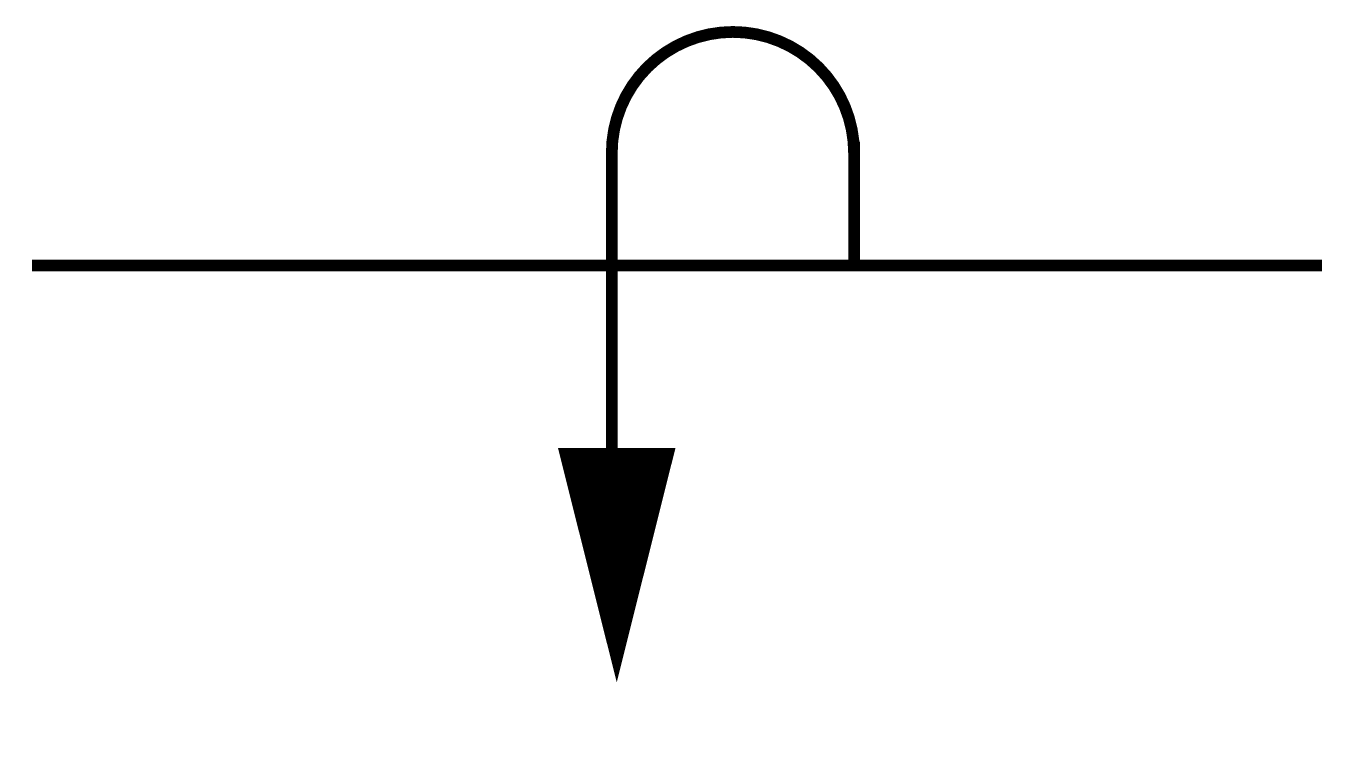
# Model space of a CAD drawing. Extents: x -0.1 to 11, y -0.5 to 5.6.
import ezdxf

# ---------------------------------------------------------------- set-up
doc = ezdxf.new("R2010")
doc.units = 0
doc.header["$MEASUREMENT"] = 0
doc.layers.get('0').update_dxf_attribs({"linetype": 'CONTINUOUS'})

msp = doc.modelspace()

# ---------------------------------------------------------------- linework, layer by layer
at = {"const_width": 0.1}
msp.add_lwpolyline([(4.865, 4.508, -1), (6.927, 4.508)], format="xyb", dxfattribs=at)
for points in [[(4.865, 1.924), (4.865, 4.508)], [(6.927, 4.604), (6.927, 3.503)], [(10.911, 3.551), (-0.071, 3.551)]]:
    msp.add_lwpolyline(points, dxfattribs=at)
msp.add_lwpolyline([(4.907, 1.996, 1, 0, 0), (4.907, 0.001, 0, 0, 0)], format="xyseb")

doc.saveas('drawing.dxf')
